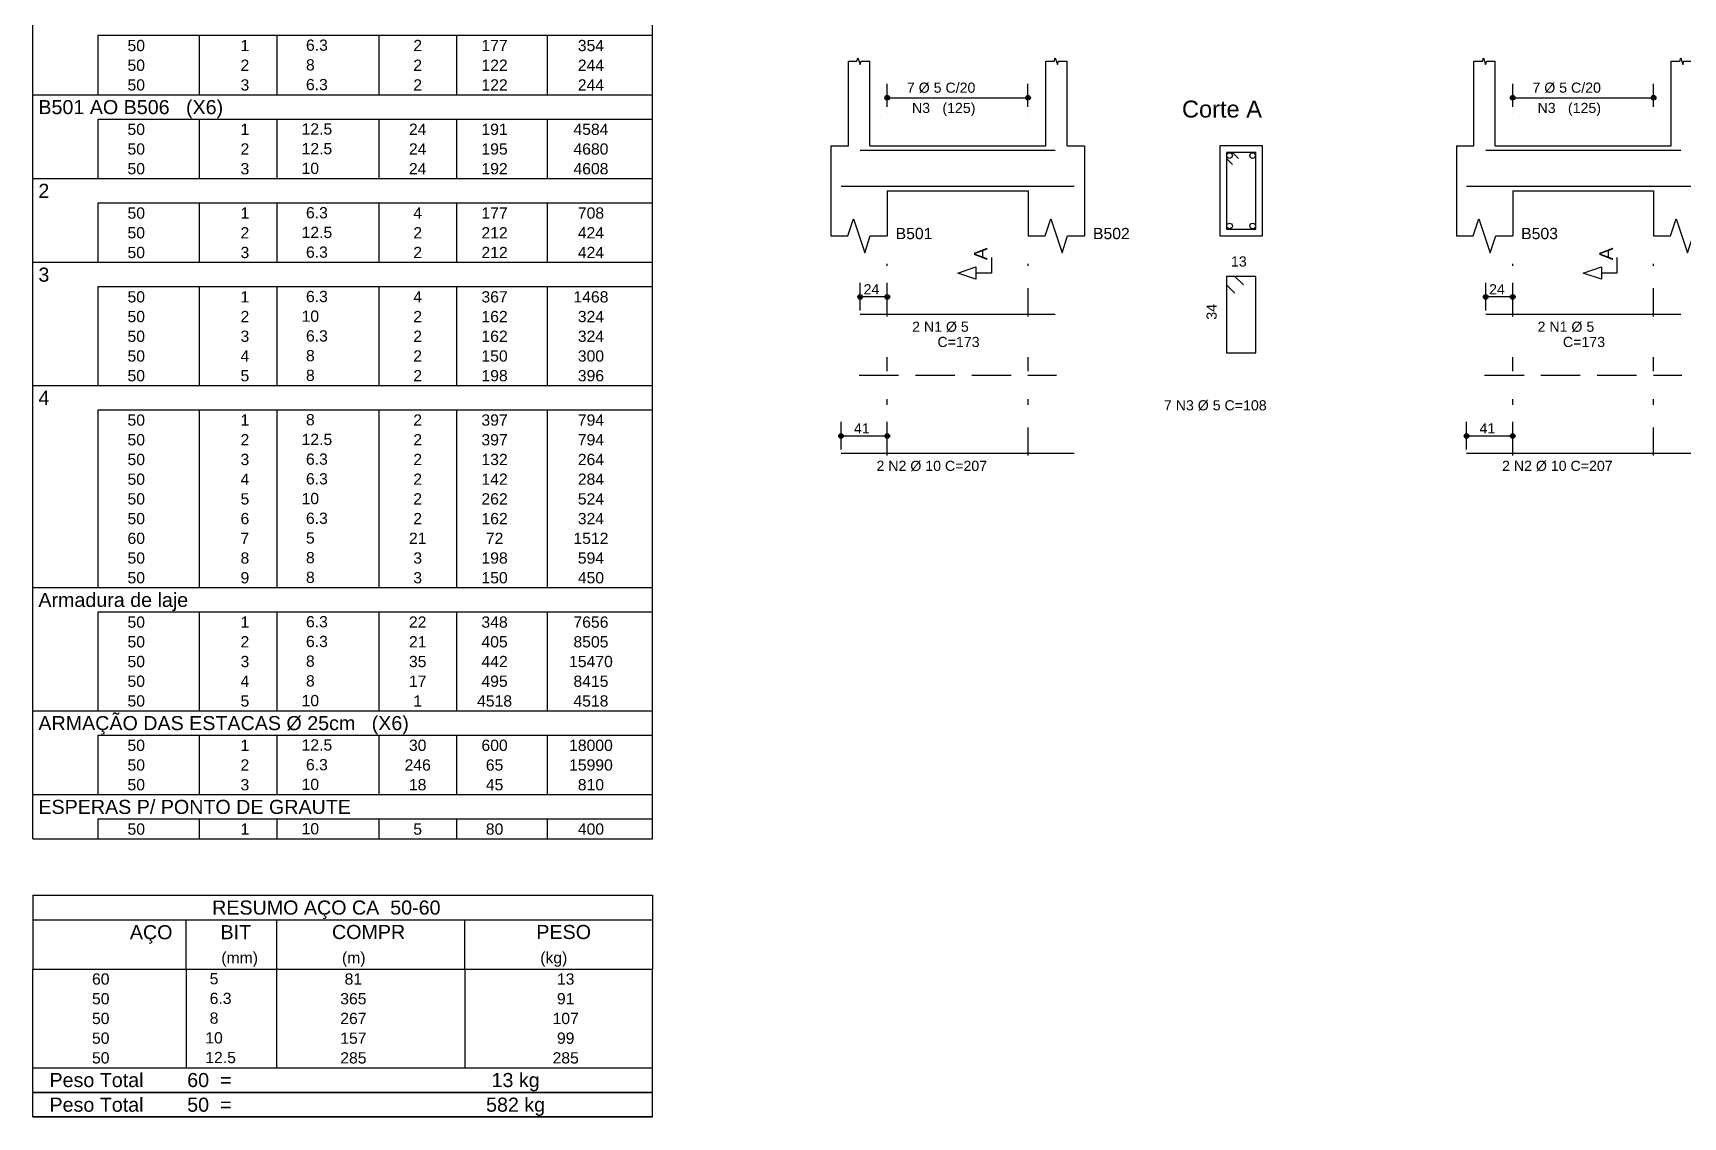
# Model space of a CAD drawing. Extents: x 3 to 128, y 2 to 83.
# Drawn here: x 53.96 to 83.26, y 1.51 to 20.75 of the extents above; entities that cross this region are included whole.
import ezdxf

# ---------------------------------------------------------------- set-up
doc = ezdxf.new("R2010")
doc.units = 0
doc.header["$MEASUREMENT"] = 0
doc.linetypes.add('ESTILO_TQS_0001', pattern=[1, 0.7, -0.3])
doc.linetypes.add('ESTILO_TQS_0003', pattern=[1.5, 0.5, -0.4, 0.1, -0.5])
for name, color, linetype in [('17', 90, 'CONTINUOUS'), ('21', 172, 'CONTINUOUS'), ('3', 7, 'CONTINUOUS'), ('4', 5, 'CONTINUOUS')]:
    doc.layers.add(name, color=color, linetype=linetype)
doc.styles.add('TQS_ARIAL', font='arial.ttf')

msp = doc.modelspace()

# ---------------------------------------------------------------- linework, layer by layer
at = {"layer": '17', "color": 90, "linetype": 'ESTILO_TQS_0003'}
for p, q in [((69.13056, 15.71941), (69.13056, 16.65241)), ((71.63456, 15.71941), (71.63456, 16.65241)), ((80.23816, 15.71941), (80.23816, 16.65241)), ((82.74016, 15.71941), (82.74016, 16.65241)), ((69.13056, 13.24941), (69.13056, 14.99541)), ((71.63456, 13.24941), (71.63456, 14.99541)), ((80.23816, 13.24941), (80.23816, 14.99541)), ((82.74016, 13.24941), (82.74016, 14.99541))]:
    msp.add_line(p, q, dxfattribs=at)
at = {"layer": '21', "color": 172, "linetype": 'Continuous'}
for p, q in [((68.65056, 15.76241), (72.11496, 15.76241)), ((79.75816, 15.76241), (83.22056, 15.76241)), ((68.31056, 13.29241), (72.45056, 13.29241)), ((79.41816, 13.29241), (83.55816, 13.29241))]:
    msp.add_line(p, q, dxfattribs=at)
msp.add_lwpolyline([(75.45456, 16.28241), (75.30456, 16.43241), (75.15456, 16.43241), (75.15456, 15.07241), (75.67456, 15.07241), (75.67456, 16.43241), (75.15456, 16.43241), (75.15456, 16.28241), (75.30456, 16.13241)], dxfattribs=at)
at = {"layer": '3', "color": 7, "linetype": 'Continuous'}
for p, q in [((53.96279, 20.706061), (53.96279, 21.143561)), ((64.96279, 20.706061), (64.96279, 21.143561)), ((53.96279, 20.356061), (53.96279, 20.706061)), ((64.96279, 20.706061), (55.11279, 20.706061)), ((55.11279, 20.706061), (55.11279, 20.356061)), ((56.91279, 20.706061), (56.91279, 20.356061)), ((58.29279, 20.706061), (58.29279, 20.356061)), ((60.10279, 20.706061), (60.10279, 20.356061)), ((61.48279, 20.706061), (61.48279, 20.356061)), ((63.09279, 20.706061), (63.09279, 20.356061)), ((64.96279, 20.356061), (64.96279, 20.706061)), ((53.96279, 20.006061), (53.96279, 20.356061)), ((55.11279, 20.356061), (55.11279, 20.006061)), ((56.91279, 20.356061), (56.91279, 20.006061)), ((58.29279, 20.356061), (58.29279, 20.006061)), ((60.10279, 20.356061), (60.10279, 20.006061)), ((61.48279, 20.356061), (61.48279, 20.006061)), ((63.09279, 20.356061), (63.09279, 20.006061)), ((64.96279, 20.006061), (64.96279, 20.356061)), ((68.44056, 18.75241), (68.44056, 20.25241)), ((68.82056, 18.75241), (68.82056, 20.25241)), ((71.94456, 18.75241), (71.94456, 20.25241)), ((72.32456, 18.75241), (72.32456, 20.25241)), ((79.54816, 18.75241), (79.54816, 20.25241)), ((79.92816, 18.75241), (79.92816, 20.25241)), ((83.05016, 18.75241), (83.05016, 20.25241)), ((53.96279, 19.656061), (53.96279, 20.006061)), ((55.11279, 20.006061), (55.11279, 19.656061)), ((56.91279, 20.006061), (56.91279, 19.656061)), ((58.29279, 20.006061), (58.29279, 19.656061)), ((60.10279, 20.006061), (60.10279, 19.656061)), ((61.48279, 20.006061), (61.48279, 19.656061)), ((63.09279, 20.006061), (63.09279, 19.656061)), ((64.96279, 19.656061), (64.96279, 20.006061)), ((53.96279, 19.218561), (53.96279, 19.656061)), ((53.96279, 19.656061), (64.96279, 19.656061)), ((64.96279, 19.218561), (64.96279, 19.656061)), ((69.13056, 19.44241), (69.13056, 19.85241)), ((71.63056, 19.44241), (71.63056, 19.85241)), ((80.23816, 19.44241), (80.23816, 19.85241)), ((82.73816, 19.44241), (82.73816, 19.85241)), ((69.13056, 19.60241), (71.63056, 19.60241)), ((69.13056, 19.34241), (69.13056, 19.34241)), ((71.63056, 19.34241), (71.63056, 19.34241)), ((80.23816, 19.60241), (82.73816, 19.60241)), ((80.23816, 19.34241), (80.23816, 19.34241)), ((82.73816, 19.34241), (82.73816, 19.34241)), ((53.96279, 18.868561), (53.96279, 19.218561)), ((64.96279, 19.218561), (55.11279, 19.218561)), ((55.11279, 19.218561), (55.11279, 18.868561)), ((56.91279, 19.218561), (56.91279, 18.868561)), ((58.29279, 19.218561), (58.29279, 18.868561)), ((60.10279, 19.218561), (60.10279, 18.868561)), ((61.48279, 19.218561), (61.48279, 18.868561)), ((63.09279, 19.218561), (63.09279, 18.868561)), ((64.96279, 18.868561), (64.96279, 19.218561)), ((53.96279, 18.518561), (53.96279, 18.868561)), ((55.11279, 18.868561), (55.11279, 18.518561)), ((56.91279, 18.868561), (56.91279, 18.518561)), ((58.29279, 18.868561), (58.29279, 18.518561)), ((60.10279, 18.868561), (60.10279, 18.518561)), ((61.48279, 18.868561), (61.48279, 18.518561)), ((63.09279, 18.868561), (63.09279, 18.518561)), ((64.96279, 18.518561), (64.96279, 18.868561)), ((68.13056, 18.75241), (68.13056, 17.95241)), ((68.13056, 18.75241), (68.44056, 18.75241)), ((68.82056, 18.75241), (69.13056, 18.75241)), ((69.13056, 18.75241), (71.63456, 18.75241)), ((71.63456, 18.75241), (71.94456, 18.75241)), ((72.32456, 18.75241), (72.63456, 18.75241)), ((72.63456, 18.75241), (72.63456, 17.95241)), ((75.79456, 18.75241), (75.03456, 18.75241)), ((75.03456, 18.75241), (75.03456, 17.15241)), ((75.79456, 17.15241), (75.79456, 18.75241)), ((79.23816, 18.75241), (79.23816, 17.95241)), ((79.23816, 18.75241), (79.54816, 18.75241)), ((79.92816, 18.75241), (80.23816, 18.75241)), ((80.23816, 18.75241), (82.74016, 18.75241)), ((82.74016, 18.75241), (83.05016, 18.75241)), ((53.96279, 18.168561), (53.96279, 18.518561)), ((55.11279, 18.518561), (55.11279, 18.168561)), ((56.91279, 18.518561), (56.91279, 18.168561)), ((58.29279, 18.518561), (58.29279, 18.168561)), ((60.10279, 18.518561), (60.10279, 18.168561)), ((61.48279, 18.518561), (61.48279, 18.168561)), ((63.09279, 18.518561), (63.09279, 18.168561)), ((64.96279, 18.168561), (64.96279, 18.518561)), ((53.96279, 17.731061), (53.96279, 18.168561)), ((53.96279, 18.168561), (64.96279, 18.168561)), ((64.96279, 17.731061), (64.96279, 18.168561)), ((68.13056, 17.95241), (68.13056, 17.15241)), ((69.13056, 17.95241), (71.63456, 17.95241)), ((69.13056, 17.95241), (69.13056, 17.15241)), ((71.63456, 17.95241), (71.63456, 17.15241)), ((72.63456, 17.95241), (72.63456, 17.15241)), ((79.23816, 17.95241), (79.23816, 17.15241)), ((80.23816, 17.95241), (82.74016, 17.95241)), ((80.23816, 17.95241), (80.23816, 17.15241)), ((82.74016, 17.95241), (82.74016, 17.15241)), ((53.96279, 17.381061), (53.96279, 17.731061)), ((64.96279, 17.731061), (55.11279, 17.731061)), ((55.11279, 17.731061), (55.11279, 17.381061)), ((56.91279, 17.731061), (56.91279, 17.381061)), ((58.29279, 17.731061), (58.29279, 17.381061)), ((60.10279, 17.731061), (60.10279, 17.381061)), ((61.48279, 17.731061), (61.48279, 17.381061)), ((63.09279, 17.731061), (63.09279, 17.381061)), ((64.96279, 17.381061), (64.96279, 17.731061)), ((53.96279, 17.031062), (53.96279, 17.381061)), ((55.11279, 17.381061), (55.11279, 17.031062)), ((56.91279, 17.381061), (56.91279, 17.031062)), ((58.29279, 17.381061), (58.29279, 17.031062)), ((60.10279, 17.381061), (60.10279, 17.031062)), ((61.48279, 17.381061), (61.48279, 17.031062)), ((63.09279, 17.381061), (63.09279, 17.031062)), ((64.96279, 17.031062), (64.96279, 17.381061)), ((53.96279, 16.681062), (53.96279, 17.031062)), ((55.11279, 17.031062), (55.11279, 16.681062)), ((56.91279, 17.031062), (56.91279, 16.681062)), ((58.29279, 17.031062), (58.29279, 16.681062)), ((60.10279, 17.031062), (60.10279, 16.681062)), ((61.48279, 17.031062), (61.48279, 16.681062)), ((63.09279, 17.031062), (63.09279, 16.681062)), ((64.96279, 16.681062), (64.96279, 17.031062)), ((75.03456, 17.15241), (75.79456, 17.15241)), ((53.96279, 16.243562), (53.96279, 16.681062)), ((53.96279, 16.681062), (64.96279, 16.681062)), ((64.96279, 16.243562), (64.96279, 16.681062)), ((53.96279, 15.893562), (53.96279, 16.243562)), ((64.96279, 16.243562), (55.11279, 16.243562)), ((55.11279, 16.243562), (55.11279, 15.893562)), ((56.91279, 16.243562), (56.91279, 15.893562)), ((58.29279, 16.243562), (58.29279, 15.893562)), ((60.10279, 16.243562), (60.10279, 15.893562)), ((61.48279, 16.243562), (61.48279, 15.893562)), ((63.09279, 16.243562), (63.09279, 15.893562)), ((64.96279, 15.893562), (64.96279, 16.243562)), ((68.65056, 15.82741), (68.65056, 16.31741)), ((69.13056, 15.82741), (69.13056, 16.31741)), ((79.75816, 15.82741), (79.75816, 16.31741)), ((80.23816, 15.82741), (80.23816, 16.31741)), ((53.96279, 15.543562), (53.96279, 15.893562)), ((55.11279, 15.893562), (55.11279, 15.543562)), ((56.91279, 15.893562), (56.91279, 15.543562)), ((58.29279, 15.893562), (58.29279, 15.543562)), ((60.10279, 15.893562), (60.10279, 15.543562)), ((61.48279, 15.893562), (61.48279, 15.543562)), ((63.09279, 15.893562), (63.09279, 15.543562)), ((64.96279, 15.543562), (64.96279, 15.893562)), ((69.13056, 16.06741), (68.65056, 16.06741)), ((80.23816, 16.06741), (79.75816, 16.06741)), ((53.96279, 15.193562), (53.96279, 15.543562)), ((55.11279, 15.543562), (55.11279, 15.193562)), ((56.91279, 15.543562), (56.91279, 15.193562)), ((58.29279, 15.543562), (58.29279, 15.193562)), ((60.10279, 15.543562), (60.10279, 15.193562)), ((61.48279, 15.543562), (61.48279, 15.193562)), ((63.09279, 15.543562), (63.09279, 15.193562)), ((64.96279, 15.193562), (64.96279, 15.543562)), ((68.65056, 15.72741), (68.65056, 15.72741)), ((69.13056, 15.72741), (69.13056, 15.72741)), ((79.75816, 15.72741), (79.75816, 15.72741)), ((80.23816, 15.72741), (80.23816, 15.72741)), ((53.96279, 14.843562), (53.96279, 15.193562)), ((55.11279, 15.193562), (55.11279, 14.843562)), ((56.91279, 15.193562), (56.91279, 14.843562)), ((58.29279, 15.193562), (58.29279, 14.843562)), ((60.10279, 15.193562), (60.10279, 14.843562)), ((61.48279, 15.193562), (61.48279, 14.843562)), ((63.09279, 15.193562), (63.09279, 14.843562)), ((64.96279, 14.843562), (64.96279, 15.193562)), ((53.96279, 14.493562), (53.96279, 14.843562)), ((55.11279, 14.843562), (55.11279, 14.493562)), ((56.91279, 14.843562), (56.91279, 14.493562)), ((58.29279, 14.843562), (58.29279, 14.493562)), ((60.10279, 14.843562), (60.10279, 14.493562)), ((61.48279, 14.843562), (61.48279, 14.493562)), ((63.09279, 14.843562), (63.09279, 14.493562)), ((64.96279, 14.493562), (64.96279, 14.843562)), ((53.96279, 14.056062), (53.96279, 14.493562)), ((53.96279, 14.493562), (64.96279, 14.493562)), ((64.96279, 14.056062), (64.96279, 14.493562)), ((53.96279, 13.706062), (53.96279, 14.056062)), ((64.96279, 14.056062), (55.11279, 14.056062)), ((55.11279, 14.056062), (55.11279, 13.706062)), ((56.91279, 14.056062), (56.91279, 13.706062)), ((58.29279, 14.056062), (58.29279, 13.706062)), ((60.10279, 14.056062), (60.10279, 13.706062)), ((61.48279, 14.056062), (61.48279, 13.706062)), ((63.09279, 14.056062), (63.09279, 13.706062)), ((64.96279, 13.706062), (64.96279, 14.056062)), ((68.31056, 13.35741), (68.31056, 13.84741)), ((69.13056, 13.35741), (69.13056, 13.84741)), ((79.41816, 13.35741), (79.41816, 13.84741)), ((80.23816, 13.35741), (80.23816, 13.84741)), ((53.96279, 13.356062), (53.96279, 13.706062)), ((55.11279, 13.706062), (55.11279, 13.356062)), ((56.91279, 13.706062), (56.91279, 13.356062)), ((58.29279, 13.706062), (58.29279, 13.356062)), ((60.10279, 13.706062), (60.10279, 13.356062)), ((61.48279, 13.706062), (61.48279, 13.356062)), ((63.09279, 13.706062), (63.09279, 13.356062)), ((64.96279, 13.356062), (64.96279, 13.706062)), ((69.13056, 13.59741), (68.31056, 13.59741)), ((80.23816, 13.59741), (79.41816, 13.59741)), ((53.96279, 13.006062), (53.96279, 13.356062)), ((55.11279, 13.356062), (55.11279, 13.006062)), ((56.91279, 13.356062), (56.91279, 13.006062)), ((58.29279, 13.356062), (58.29279, 13.006062)), ((60.10279, 13.356062), (60.10279, 13.006062)), ((61.48279, 13.356062), (61.48279, 13.006062)), ((63.09279, 13.356062), (63.09279, 13.006062)), ((64.96279, 13.006062), (64.96279, 13.356062)), ((68.31056, 13.25741), (68.31056, 13.25741)), ((69.13056, 13.25741), (69.13056, 13.25741)), ((79.41816, 13.25741), (79.41816, 13.25741)), ((80.23816, 13.25741), (80.23816, 13.25741)), ((53.96279, 12.656062), (53.96279, 13.006062)), ((55.11279, 13.006062), (55.11279, 12.656062)), ((56.91279, 13.006062), (56.91279, 12.656062)), ((58.29279, 13.006062), (58.29279, 12.656062)), ((60.10279, 13.006062), (60.10279, 12.656062)), ((61.48279, 13.006062), (61.48279, 12.656062)), ((63.09279, 13.006062), (63.09279, 12.656062)), ((64.96279, 12.656062), (64.96279, 13.006062)), ((53.96279, 12.306063), (53.96279, 12.656062)), ((55.11279, 12.656062), (55.11279, 12.306063)), ((56.91279, 12.656062), (56.91279, 12.306063)), ((58.29279, 12.656062), (58.29279, 12.306063)), ((60.10279, 12.656062), (60.10279, 12.306063)), ((61.48279, 12.656062), (61.48279, 12.306063)), ((63.09279, 12.656062), (63.09279, 12.306063)), ((64.96279, 12.306063), (64.96279, 12.656062)), ((53.96279, 11.956063), (53.96279, 12.306063)), ((55.11279, 12.306063), (55.11279, 11.956063)), ((56.91279, 12.306063), (56.91279, 11.956063)), ((58.29279, 12.306063), (58.29279, 11.956063)), ((60.10279, 12.306063), (60.10279, 11.956063)), ((61.48279, 12.306063), (61.48279, 11.956063)), ((63.09279, 12.306063), (63.09279, 11.956063)), ((64.96279, 11.956063), (64.96279, 12.306063)), ((53.96279, 11.606063), (53.96279, 11.956063)), ((55.11279, 11.956063), (55.11279, 11.606063)), ((56.91279, 11.956063), (56.91279, 11.606063)), ((58.29279, 11.956063), (58.29279, 11.606063)), ((60.10279, 11.956063), (60.10279, 11.606063)), ((61.48279, 11.956063), (61.48279, 11.606063)), ((63.09279, 11.956063), (63.09279, 11.606063)), ((64.96279, 11.606063), (64.96279, 11.956063)), ((53.96279, 11.256063), (53.96279, 11.606063)), ((55.11279, 11.606063), (55.11279, 11.256063)), ((56.91279, 11.606063), (56.91279, 11.256063)), ((58.29279, 11.606063), (58.29279, 11.256063)), ((60.10279, 11.606063), (60.10279, 11.256063)), ((61.48279, 11.606063), (61.48279, 11.256063)), ((63.09279, 11.606063), (63.09279, 11.256063)), ((64.96279, 11.256063), (64.96279, 11.606063)), ((53.96279, 10.906063), (53.96279, 11.256063)), ((55.11279, 11.256063), (55.11279, 10.906063)), ((56.91279, 11.256063), (56.91279, 10.906063)), ((58.29279, 11.256063), (58.29279, 10.906063)), ((60.10279, 11.256063), (60.10279, 10.906063)), ((61.48279, 11.256063), (61.48279, 10.906063)), ((63.09279, 11.256063), (63.09279, 10.906063)), ((64.96279, 10.906063), (64.96279, 11.256063)), ((53.96279, 10.468563), (53.96279, 10.906063)), ((53.96279, 10.906063), (64.96279, 10.906063)), ((64.96279, 10.468563), (64.96279, 10.906063)), ((53.96279, 10.118563), (53.96279, 10.468563)), ((64.96279, 10.468563), (55.11279, 10.468563)), ((55.11279, 10.468563), (55.11279, 10.118563)), ((56.91279, 10.468563), (56.91279, 10.118563)), ((58.29279, 10.468563), (58.29279, 10.118563)), ((60.10279, 10.468563), (60.10279, 10.118563)), ((61.48279, 10.468563), (61.48279, 10.118563)), ((63.09279, 10.468563), (63.09279, 10.118563)), ((64.96279, 10.118563), (64.96279, 10.468563)), ((53.96279, 9.768563), (53.96279, 10.118563)), ((55.11279, 10.118563), (55.11279, 9.768563)), ((56.91279, 10.118563), (56.91279, 9.768563)), ((58.29279, 10.118563), (58.29279, 9.768563)), ((60.10279, 10.118563), (60.10279, 9.768563)), ((61.48279, 10.118563), (61.48279, 9.768563)), ((63.09279, 10.118563), (63.09279, 9.768563)), ((64.96279, 9.768563), (64.96279, 10.118563)), ((53.96279, 9.418563), (53.96279, 9.768563)), ((55.11279, 9.768563), (55.11279, 9.418563)), ((56.91279, 9.768563), (56.91279, 9.418563)), ((58.29279, 9.768563), (58.29279, 9.418563)), ((60.10279, 9.768563), (60.10279, 9.418563)), ((61.48279, 9.768563), (61.48279, 9.418563)), ((63.09279, 9.768563), (63.09279, 9.418563)), ((64.96279, 9.418563), (64.96279, 9.768563)), ((53.96279, 9.068563), (53.96279, 9.418563)), ((55.11279, 9.418563), (55.11279, 9.068563)), ((56.91279, 9.418563), (56.91279, 9.068563)), ((58.29279, 9.418563), (58.29279, 9.068563)), ((60.10279, 9.418563), (60.10279, 9.068563)), ((61.48279, 9.418563), (61.48279, 9.068563)), ((63.09279, 9.418563), (63.09279, 9.068563)), ((64.96279, 9.068563), (64.96279, 9.418563)), ((53.96279, 8.718563), (53.96279, 9.068563)), ((55.11279, 9.068563), (55.11279, 8.718563)), ((56.91279, 9.068563), (56.91279, 8.718563)), ((58.29279, 9.068563), (58.29279, 8.718563)), ((60.10279, 9.068563), (60.10279, 8.718563)), ((61.48279, 9.068563), (61.48279, 8.718563)), ((63.09279, 9.068563), (63.09279, 8.718563)), ((64.96279, 8.718563), (64.96279, 9.068563)), ((53.96279, 8.281063), (53.96279, 8.718563)), ((53.96279, 8.718563), (64.96279, 8.718563)), ((64.96279, 8.281063), (64.96279, 8.718563)), ((53.96279, 7.931064), (53.96279, 8.281063)), ((64.96279, 8.281063), (55.11279, 8.281063)), ((55.11279, 8.281063), (55.11279, 7.931064)), ((56.91279, 8.281063), (56.91279, 7.931064)), ((58.29279, 8.281063), (58.29279, 7.931064)), ((60.10279, 8.281063), (60.10279, 7.931064)), ((61.48279, 8.281063), (61.48279, 7.931064)), ((63.09279, 8.281063), (63.09279, 7.931064)), ((64.96279, 7.931064), (64.96279, 8.281063)), ((53.96279, 7.581064), (53.96279, 7.931064)), ((55.11279, 7.931064), (55.11279, 7.581064)), ((56.91279, 7.931064), (56.91279, 7.581064)), ((58.29279, 7.931064), (58.29279, 7.581064)), ((60.10279, 7.931064), (60.10279, 7.581064)), ((61.48279, 7.931064), (61.48279, 7.581064)), ((63.09279, 7.931064), (63.09279, 7.581064)), ((64.96279, 7.581064), (64.96279, 7.931064)), ((53.96279, 7.231064), (53.96279, 7.581064)), ((55.11279, 7.581064), (55.11279, 7.231064)), ((56.91279, 7.581064), (56.91279, 7.231064)), ((58.29279, 7.581064), (58.29279, 7.231064)), ((60.10279, 7.581064), (60.10279, 7.231064)), ((61.48279, 7.581064), (61.48279, 7.231064)), ((63.09279, 7.581064), (63.09279, 7.231064)), ((64.96279, 7.231064), (64.96279, 7.581064)), ((53.96279, 6.793564), (53.96279, 7.231064)), ((53.96279, 7.231064), (64.96279, 7.231064)), ((64.96279, 6.793564), (64.96279, 7.231064)), ((53.96279, 6.443564), (53.96279, 6.793564)), ((64.96279, 6.793564), (55.11279, 6.793564)), ((55.11279, 6.793564), (55.11279, 6.443564)), ((56.91279, 6.793564), (56.91279, 6.443564)), ((58.29279, 6.793564), (58.29279, 6.443564)), ((60.10279, 6.793564), (60.10279, 6.443564)), ((61.48279, 6.793564), (61.48279, 6.443564)), ((63.09279, 6.793564), (63.09279, 6.443564)), ((64.96279, 6.443564), (64.96279, 6.793564)), ((53.96279, 6.443564), (64.96279, 6.443564)), ((53.96279, 5.443564), (53.96279, 4.131064)), ((53.96279, 5.443564), (64.96279, 5.443564)), ((64.96279, 5.443564), (64.96279, 4.131064)), ((53.96279, 5.006064), (64.96279, 5.006064)), ((56.68279, 4.131064), (56.68279, 5.006064)), ((58.29279, 4.131064), (58.29279, 5.006064)), ((61.62779, 4.131064), (61.62779, 5.006064)), ((53.96279, 4.131064), (64.96279, 4.131064)), ((53.96279, 3.781063), (53.96279, 4.131064)), ((56.68279, 4.131064), (56.68279, 3.781064)), ((58.29279, 3.781063), (58.29279, 4.131064)), ((61.62779, 4.131064), (61.62779, 3.781063)), ((64.96279, 3.781063), (64.96279, 4.131064)), ((53.96279, 3.431063), (53.96279, 3.781063)), ((56.68279, 3.781063), (56.68279, 3.431064)), ((58.29279, 3.431063), (58.29279, 3.781063)), ((61.62779, 3.781063), (61.62779, 3.431063)), ((64.96279, 3.431063), (64.96279, 3.781063)), ((53.96279, 3.081063), (53.96279, 3.431063)), ((56.68279, 3.431063), (56.68279, 3.081063)), ((58.29279, 3.081063), (58.29279, 3.431063)), ((61.62779, 3.431063), (61.62779, 3.081063)), ((64.96279, 3.081063), (64.96279, 3.431063)), ((53.96279, 2.731062), (53.96279, 3.081063)), ((56.68279, 3.081063), (56.68279, 2.731063)), ((58.29279, 2.731062), (58.29279, 3.081063)), ((61.62779, 3.081063), (61.62779, 2.731062)), ((64.96279, 2.731062), (64.96279, 3.081063)), ((53.96279, 2.381062), (53.96279, 2.731062)), ((56.68279, 2.731062), (56.68279, 2.381062)), ((58.29279, 2.381062), (58.29279, 2.731062)), ((61.62779, 2.731062), (61.62779, 2.381062)), ((64.96279, 2.381062), (64.96279, 2.731062)), ((53.96279, 2.381062), (64.96279, 2.381062)), ((53.96279, 1.943562), (53.96279, 2.381062)), ((53.96279, 2.381062), (64.96279, 2.381062)), ((64.96279, 1.943562), (64.96279, 2.381062)), ((64.96279, 1.943562), (53.96279, 1.943562)), ((53.96279, 1.506062), (53.96279, 1.943562)), ((53.96279, 1.943562), (64.96279, 1.943562)), ((64.96279, 1.506062), (64.96279, 1.943562)), ((64.96279, 1.506062), (53.96279, 1.506062)), ((53.96279, 1.506062), (64.96279, 1.506062))]:
    msp.add_line(p, q, dxfattribs=at)
at = {"layer": '3', "color": 7, "linetype": 'ESTILO_TQS_0001'}
for p, q in [((68.63056, 14.67741), (72.13456, 14.67741)), ((79.73816, 14.67741), (83.24016, 14.67741))]:
    msp.add_line(p, q, dxfattribs=at)
at = {"layer": '3', "color": 7, "linetype": 'Continuous'}
for points in [[(68.44056, 20.25241), (68.59256, 20.25241), (68.61156, 20.30941), (68.64956, 20.19541), (68.66856, 20.25241), (68.82056, 20.25241)], [(71.94456, 20.25241), (72.09656, 20.25241), (72.11556, 20.30941), (72.15356, 20.19541), (72.17256, 20.25241), (72.32456, 20.25241)], [(79.54816, 20.25241), (79.70016, 20.25241), (79.71916, 20.30941), (79.75716, 20.19541), (79.77616, 20.25241), (79.92816, 20.25241)], [(83.05016, 20.25241), (83.20216, 20.25241), (83.22116, 20.30941), (83.25916, 20.19541), (83.27816, 20.25241), (83.43016, 20.25241)], [(68.13056, 17.15241), (68.43056, 17.15241), (68.53056, 17.45241), (68.73056, 16.85241), (68.83056, 17.15241), (69.13056, 17.15241)], [(71.63456, 17.15241), (71.93456, 17.15241), (72.03456, 17.45241), (72.23456, 16.85241), (72.33456, 17.15241), (72.63456, 17.15241)], [(79.23816, 17.15241), (79.53816, 17.15241), (79.63816, 17.45241), (79.83816, 16.85241), (79.93816, 17.15241), (80.23816, 17.15241)], [(82.74016, 17.15241), (83.04016, 17.15241), (83.14016, 17.45241), (83.34016, 16.85241), (83.44016, 17.15241), (83.74016, 17.15241)], [(70.98256, 16.76741), (70.98256, 16.490487), (70.705637, 16.490487), (70.705637, 16.379718), (70.38256, 16.490487), (70.705637, 16.601256), (70.705637, 16.490487)], [(82.08916, 16.76741), (82.08916, 16.490487), (81.812237, 16.490487), (81.812237, 16.379718), (81.48916, 16.490487), (81.812237, 16.601256), (81.812237, 16.490487)]]:
    msp.add_lwpolyline(points, dxfattribs=at)
for centre, radius in [((69.13056, 19.60241), 0.041625), ((71.63056, 19.60241), 0.041625), ((80.23816, 19.60241), 0.041625), ((82.73816, 19.60241), 0.041625), ((69.13056, 19.60241), 0.02075), ((71.63056, 19.60241), 0.02075), ((80.23816, 19.60241), 0.02075), ((82.73816, 19.60241), 0.02075), ((75.20956, 18.57741), 0.05), ((75.61956, 18.57741), 0.05), ((75.20956, 17.32741), 0.05), ((75.61956, 17.32741), 0.05), ((68.65056, 16.06741), 0.041625), ((68.65056, 16.06741), 0.02075), ((69.13056, 16.06741), 0.041625), ((69.13056, 16.06741), 0.02075), ((79.75816, 16.06741), 0.041625), ((79.75816, 16.06741), 0.02075), ((80.23816, 16.06741), 0.041625), ((80.23816, 16.06741), 0.02075), ((68.31056, 13.59741), 0.041625), ((68.31056, 13.59741), 0.02075), ((69.13056, 13.59741), 0.041625), ((69.13056, 13.59741), 0.02075), ((79.41816, 13.59741), 0.041625), ((79.41816, 13.59741), 0.02075), ((80.23816, 13.59741), 0.041625), ((80.23816, 13.59741), 0.02075)]:
    msp.add_circle(centre, radius, dxfattribs=at)
at = {"layer": '4', "color": 5, "linetype": 'Continuous'}
for p, q in [((68.65056, 18.67241), (72.11496, 18.67241)), ((79.75816, 18.67241), (83.22056, 18.67241)), ((68.31056, 18.03241), (72.45056, 18.03241)), ((79.41816, 18.03241), (83.55816, 18.03241))]:
    msp.add_line(p, q, dxfattribs=at)
msp.add_lwpolyline([(75.366692, 18.526344), (75.260626, 18.63241), (75.15456, 18.63241), (75.15456, 17.27241), (75.67456, 17.27241), (75.67456, 18.63241), (75.15456, 18.63241), (75.15456, 18.526344), (75.260626, 18.420278)], dxfattribs=at)

# ---------------------------------------------------------------- texts
at = {"layer": '3', "color": 7, "linetype": 'Continuous', "style": 'TQS_ARIAL'}
for s, height, p in [('     50 ', 0.2, (55.252451, 20.431061)), ('  1', 0.2, (57.49279, 20.431061)), ('    6.3', 0.2, (58.499333, 20.437105)), ('   2', 0.2, (60.48279, 20.431061)), ('   177', 0.2, (61.69279, 20.431061)), ('    354', 0.2, (63.326412, 20.431061)), ('     50 ', 0.2, (55.252451, 20.081061)), ('  2', 0.2, (57.49279, 20.081061)), ('    8  ', 0.2, (58.499333, 20.087105)), ('   2', 0.2, (60.48279, 20.081061)), ('   122', 0.2, (61.69279, 20.081061)), ('    244', 0.2, (63.326412, 20.081061)), ('     50 ', 0.2, (55.252451, 19.731061)), ('  3', 0.2, (57.49279, 19.731061)), ('    6.3', 0.2, (58.499333, 19.737105)), ('   2', 0.2, (60.48279, 19.731061)), ('   122', 0.2, (61.69279, 19.731061)), ('    244', 0.2, (63.326412, 19.731061)), ('7 %%c 5 C/20', 0.18, (69.48056, 19.69241)), ('7 %%c 5 C/20', 0.18, (80.58816, 19.69241)), ('B501 AO B506   (X6)', 0.25, (54.058588, 19.312311)), ('N3', 0.18, (69.57056, 19.33241)), ('(125)', 0.18, (70.11056, 19.33241)), ('Corte A', 0.3, (74.36456, 19.25241)), ('N3', 0.18, (80.67816, 19.33241)), ('(125)', 0.18, (81.21816, 19.33241)), ('     50 ', 0.2, (55.252451, 18.943561)), ('  1', 0.2, (57.49279, 18.943561)), ('   12.5', 0.2, (58.499333, 18.949605)), ('  24', 0.2, (60.48279, 18.943561)), ('   191', 0.2, (61.69279, 18.943561)), ('   4584', 0.2, (63.326412, 18.943561)), ('     50 ', 0.2, (55.252451, 18.593561)), ('  2', 0.2, (57.49279, 18.593561)), ('   12.5', 0.2, (58.499333, 18.599605)), ('  24', 0.2, (60.48279, 18.593561)), ('   195', 0.2, (61.69279, 18.593561)), ('   4680', 0.2, (63.326412, 18.593561)), ('     50 ', 0.2, (55.252451, 18.243561)), ('  3', 0.2, (57.49279, 18.243561)), ('   10  ', 0.2, (58.499333, 18.249605)), ('  24', 0.2, (60.48279, 18.243561)), ('   192', 0.2, (61.69279, 18.243561)), ('   4608', 0.2, (63.326412, 18.243561)), ('2', 0.25, (54.058588, 17.824811)), ('     50 ', 0.2, (55.252451, 17.456061)), ('  1', 0.2, (57.49279, 17.456061)), ('    6.3', 0.2, (58.499333, 17.462105)), ('   4', 0.2, (60.48279, 17.456061)), ('   177', 0.2, (61.69279, 17.456061)), ('    708', 0.2, (63.326412, 17.456061)), ('     50 ', 0.2, (55.252451, 17.106061)), ('  2', 0.2, (57.49279, 17.106061)), ('   12.5', 0.2, (58.499333, 17.112105)), ('   2', 0.2, (60.48279, 17.106061)), ('   212', 0.2, (61.69279, 17.106061)), ('    424', 0.2, (63.326412, 17.106061)), ('B501', 0.2, (69.28056, 17.09241)), ('B502', 0.2, (72.78456, 17.09241)), ('B503', 0.2, (80.38816, 17.09241)), ('     50 ', 0.2, (55.252451, 16.756061)), ('  3', 0.2, (57.49279, 16.756061)), ('    6.3', 0.2, (58.499333, 16.762105)), ('   2', 0.2, (60.48279, 16.756061)), ('   212', 0.2, (61.69279, 16.756061)), ('    424', 0.2, (63.326412, 16.756061)), ('13', 0.18, (75.23456, 16.60641)), ('3', 0.25, (54.058588, 16.337312)), ('     50 ', 0.2, (55.252451, 15.968562)), ('  1', 0.2, (57.49279, 15.968562)), ('    6.3', 0.2, (58.499333, 15.974605)), ('   4', 0.2, (60.48279, 15.968562)), ('   367', 0.2, (61.69279, 15.968562)), ('   1468', 0.2, (63.326412, 15.968562)), ('24', 0.18, (68.71056, 16.11241)), ('24', 0.18, (79.81816, 16.11241)), ('     50 ', 0.2, (55.252451, 15.618562)), ('  2', 0.2, (57.49279, 15.618562)), ('   10  ', 0.2, (58.499333, 15.624606)), ('   2', 0.2, (60.48279, 15.618562)), ('   162', 0.2, (61.69279, 15.618562)), ('    324', 0.2, (63.326412, 15.618562)), ('2 N1 %%c 5', 0.18, (69.57276, 15.44741)), ('2 N1 %%c 5', 0.18, (80.67936, 15.44741)), ('     50 ', 0.2, (55.252451, 15.268562)), ('  3', 0.2, (57.49279, 15.268562)), ('    6.3', 0.2, (58.499333, 15.274606)), ('   2', 0.2, (60.48279, 15.268562)), ('   162', 0.2, (61.69279, 15.268562)), ('    324', 0.2, (63.326412, 15.268562)), ('C=173', 0.18, (70.02276, 15.17741)), ('C=173', 0.18, (81.12936, 15.17741)), ('     50 ', 0.2, (55.252451, 14.918562)), ('  4', 0.2, (57.49279, 14.918562)), ('    8  ', 0.2, (58.499333, 14.924606)), ('   2', 0.2, (60.48279, 14.918562)), ('   150', 0.2, (61.69279, 14.918562)), ('    300', 0.2, (63.326412, 14.918562)), ('     50 ', 0.2, (55.252451, 14.568562)), ('  5', 0.2, (57.49279, 14.568562)), ('    8  ', 0.2, (58.499333, 14.574606)), ('   2', 0.2, (60.48279, 14.568562)), ('   198', 0.2, (61.69279, 14.568562)), ('    396', 0.2, (63.326412, 14.568562)), ('4', 0.25, (54.058588, 14.149812)), (' 7 N3 %%c 5 C=108', 0.18, (73.97456, 14.05241)), ('     50 ', 0.2, (55.252451, 13.781062)), ('  1', 0.2, (57.49279, 13.781062)), ('    8  ', 0.2, (58.499333, 13.787106)), ('   2', 0.2, (60.48279, 13.781062)), ('   397', 0.2, (61.69279, 13.781062)), ('    794', 0.2, (63.326412, 13.781062)), ('41', 0.18, (68.54056, 13.64241)), ('41', 0.18, (79.64816, 13.64241)), ('     50 ', 0.2, (55.252451, 13.431062)), ('  2', 0.2, (57.49279, 13.431062)), ('   12.5', 0.2, (58.499333, 13.437106)), ('   2', 0.2, (60.48279, 13.431062)), ('   397', 0.2, (61.69279, 13.431062)), ('    794', 0.2, (63.326412, 13.431062)), ('     50 ', 0.2, (55.252451, 13.081062)), ('  3', 0.2, (57.49279, 13.081062)), ('    6.3', 0.2, (58.499333, 13.087106)), ('   2', 0.2, (60.48279, 13.081062)), ('   132', 0.2, (61.69279, 13.081062)), ('    264', 0.2, (63.326412, 13.081062)), ('     50 ', 0.2, (55.252451, 12.731062)), ('  4', 0.2, (57.49279, 12.731062)), ('    6.3', 0.2, (58.499333, 12.737106)), ('   2', 0.2, (60.48279, 12.731062)), ('   142', 0.2, (61.69279, 12.731062)), ('    284', 0.2, (63.326412, 12.731062)), ('2 N2 %%c 10 C=207', 0.18, (68.94056, 12.97741)), ('2 N2 %%c 10 C=207', 0.18, (80.04816, 12.97741)), ('     50 ', 0.2, (55.252451, 12.381062)), ('  5', 0.2, (57.49279, 12.381062)), ('   10  ', 0.2, (58.499333, 12.387106)), ('   2', 0.2, (60.48279, 12.381062)), ('   262', 0.2, (61.69279, 12.381062)), ('    524', 0.2, (63.326412, 12.381062)), ('     50 ', 0.2, (55.252451, 12.031062)), ('  6', 0.2, (57.49279, 12.031062)), ('    6.3', 0.2, (58.499333, 12.037106)), ('   2', 0.2, (60.48279, 12.031062)), ('   162', 0.2, (61.69279, 12.031062)), ('    324', 0.2, (63.326412, 12.031062)), ('     60 ', 0.2, (55.252451, 11.681063)), ('  7', 0.2, (57.49279, 11.681063)), ('    5  ', 0.2, (58.499333, 11.687107)), ('  21', 0.2, (60.48279, 11.681063)), ('    72', 0.2, (61.69279, 11.681063)), ('   1512', 0.2, (63.326412, 11.681063)), ('     50 ', 0.2, (55.252451, 11.331063)), ('  8', 0.2, (57.49279, 11.331063)), ('    8  ', 0.2, (58.499333, 11.337107)), ('   3', 0.2, (60.48279, 11.331063)), ('   198', 0.2, (61.69279, 11.331063)), ('    594', 0.2, (63.326412, 11.331063)), ('     50 ', 0.2, (55.252451, 10.981063)), ('  9', 0.2, (57.49279, 10.981063)), ('    8  ', 0.2, (58.499333, 10.987107)), ('   3', 0.2, (60.48279, 10.981063)), ('   150', 0.2, (61.69279, 10.981063)), ('    450', 0.2, (63.326412, 10.981063)), ('Armadura de laje', 0.25, (54.058588, 10.562313)), ('     50 ', 0.2, (55.252451, 10.193563)), ('  1', 0.2, (57.49279, 10.193563)), ('    6.3', 0.2, (58.499333, 10.199607)), ('  22', 0.2, (60.48279, 10.193563)), ('   348', 0.2, (61.69279, 10.193563)), ('   7656', 0.2, (63.326412, 10.193563)), ('     50 ', 0.2, (55.252451, 9.843563)), ('  2', 0.2, (57.49279, 9.843563)), ('    6.3', 0.2, (58.499333, 9.849607)), ('  21', 0.2, (60.48279, 9.843563)), ('   405', 0.2, (61.69279, 9.843563)), ('   8505', 0.2, (63.326412, 9.843563)), ('     50 ', 0.2, (55.252451, 9.493563)), ('  3', 0.2, (57.49279, 9.493563)), ('    8  ', 0.2, (58.499333, 9.499607)), ('  35', 0.2, (60.48279, 9.493563)), ('   442', 0.2, (61.69279, 9.493563)), ('  15470', 0.2, (63.326412, 9.493563)), ('     50 ', 0.2, (55.252451, 9.143563)), ('  4', 0.2, (57.49279, 9.143563)), ('    8  ', 0.2, (58.499333, 9.149607)), ('  17', 0.2, (60.48279, 9.143563)), ('   495', 0.2, (61.69279, 9.143563)), ('   8415', 0.2, (63.326412, 9.143563)), ('     50 ', 0.2, (55.252451, 8.793563)), ('  5', 0.2, (57.49279, 8.793563)), ('   10  ', 0.2, (58.499333, 8.799607)), ('   1', 0.2, (60.48279, 8.793563)), ('  4518', 0.2, (61.69279, 8.793563)), ('   4518', 0.2, (63.326412, 8.793563)), ('ARMAÇÃO DAS ESTACAS Ø 25cm   (X6)', 0.25, (54.058588, 8.374813)), ('     50 ', 0.2, (55.252451, 8.006063)), ('  1', 0.2, (57.49279, 8.006063)), ('   12.5', 0.2, (58.499333, 8.012107)), ('  30', 0.2, (60.48279, 8.006063)), ('   600', 0.2, (61.69279, 8.006063)), ('  18000', 0.2, (63.326412, 8.006063)), ('     50 ', 0.2, (55.252451, 7.656063)), ('  2', 0.2, (57.49279, 7.656063)), ('    6.3', 0.2, (58.499333, 7.662107)), (' 246', 0.2, (60.48279, 7.656063)), ('    65', 0.2, (61.69279, 7.656063)), ('  15990', 0.2, (63.326412, 7.656063)), ('     50 ', 0.2, (55.252451, 7.306064)), ('  3', 0.2, (57.49279, 7.306064)), ('   10  ', 0.2, (58.499333, 7.312107)), ('  18', 0.2, (60.48279, 7.306064)), ('    45', 0.2, (61.69279, 7.306064)), ('    810', 0.2, (63.326412, 7.306064)), ('ESPERAS P/ PONTO DE GRAUTE', 0.25, (54.058588, 6.887314)), ('     50 ', 0.2, (55.252451, 6.518564)), ('  1', 0.2, (57.49279, 6.518564)), ('   10  ', 0.2, (58.499333, 6.524608)), ('   5', 0.2, (60.48279, 6.518564)), ('    80', 0.2, (61.69279, 6.518564)), ('    400', 0.2, (63.326412, 6.518564)), ('RESUMO AÇO CA  50-60', 0.25, (57.143287, 5.099814)), ('AÇO', 0.25, (55.68237, 4.662314)), ('BIT', 0.25, (57.29279, 4.662314)), ('COMPR', 0.25, (59.271631, 4.665915)), ('PESO', 0.25, (62.90063, 4.665915)), ('(mm)', 0.2, (57.306651, 4.234814)), ('(m)', 0.2, (59.448936, 4.234814)), ('(kg)', 0.2, (62.969232, 4.234814)), ('     60 ', 0.2, (54.622451, 3.856064)), ('    5  ', 0.2, (56.789332, 3.862108)), ('      81', 0.2, (59.030448, 3.856064)), ('     13', 0.2, (62.878055, 3.856064)), ('     50 ', 0.2, (54.622451, 3.506063)), ('    6.3', 0.2, (56.789332, 3.512107)), ('     365', 0.2, (59.030448, 3.506064)), ('     91', 0.2, (62.878055, 3.506064)), ('     50 ', 0.2, (54.622451, 3.156063)), ('    8  ', 0.2, (56.789332, 3.162107)), ('     267', 0.2, (59.030448, 3.156063)), ('    107', 0.2, (62.878055, 3.156063)), ('     50 ', 0.2, (54.622451, 2.806063)), ('   10  ', 0.2, (56.789332, 2.812107)), ('     157', 0.2, (59.030448, 2.806063)), ('     99', 0.2, (62.878055, 2.806063)), ('     50 ', 0.2, (54.622451, 2.456062)), ('   12.5', 0.2, (56.789332, 2.462106)), ('     285', 0.2, (59.030448, 2.456063)), ('    285', 0.2, (62.878055, 2.456063)), ('Peso Total        60  =', 0.25, (54.255619, 2.037312)), ('     13 kg', 0.25, (61.619794, 2.037312)), ('Peso Total        50  =', 0.25, (54.255619, 1.599812)), ('    582 kg', 0.25, (61.619794, 1.599812))]:
    msp.add_text(s, height=height, dxfattribs=at).set_placement(p)
for s, height, p in [('A', 0.24, (70.91056, 16.71941)), ('A', 0.24, (82.01716, 16.71941)), ('34', 0.18, (74.98056, 15.66241))]:
    msp.add_text(s, height=height, rotation=90, dxfattribs=at).set_placement(p)

doc.saveas('drawing.dxf')
